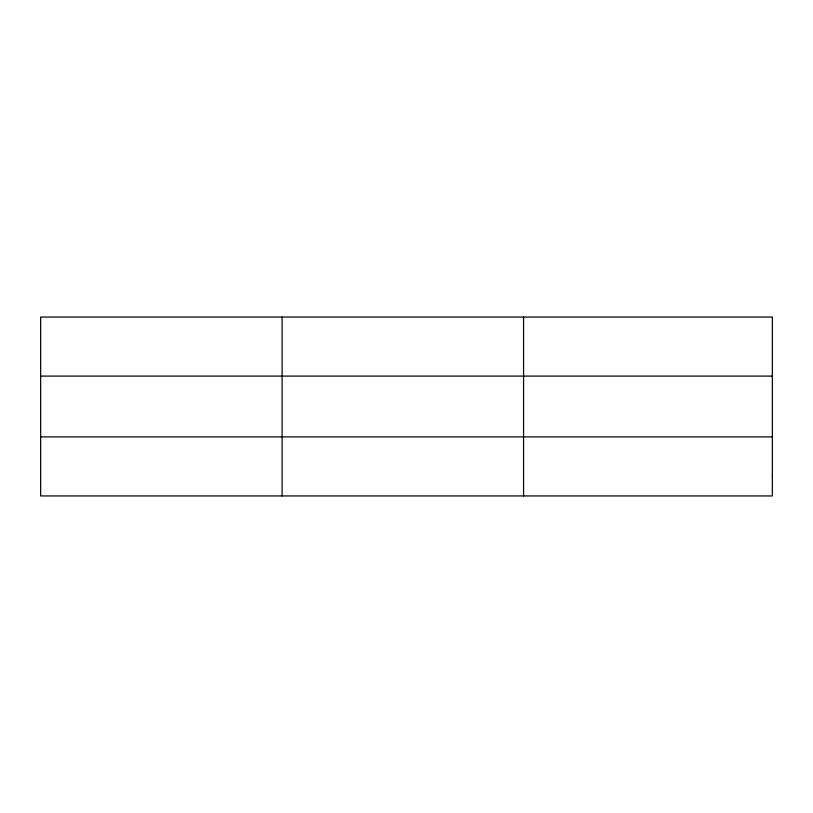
<?xml version="1.0" encoding="UTF-8"?>
<svg xmlns="http://www.w3.org/2000/svg" width="813" height="813" viewBox="0 0 813 813"><rect width="100%" height="100%" fill="white"/><g stroke="black" fill="none" stroke-linecap="round" stroke-linejoin="round"><path stroke-width="1.22" d="M282.111 495.94L282.111 317.06M523.572 495.94L523.572 317.06M40.65 376.094L772.35 376.094M40.65 436.906L772.35 436.906M772.35 476.266L772.35 495.94L40.65 495.94L40.65 317.06L772.35 317.06L772.35 476.266"/></g></svg>
